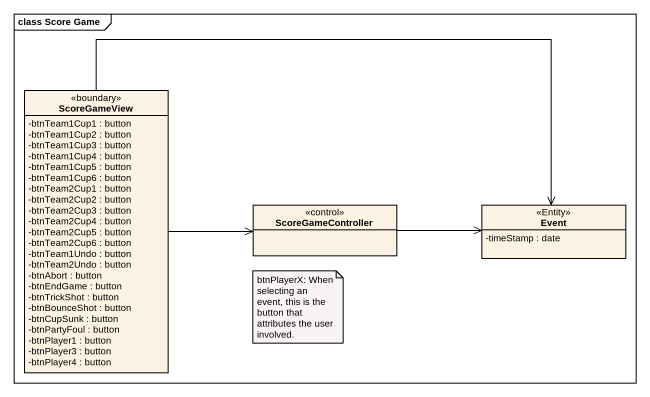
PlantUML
@startuml
mainframe class Score Game
hide circle
hide empty members
skinparam classAttributeIconSize 0
class ScoreGameView <<boundary>> {
  -btnTeam1Cup1 : button
  -btnTeam1Cup2 : button
  -btnTeam1Cup3 : button
  -btnTeam1Cup4 : button
  -btnTeam1Cup5 : button
  -btnTeam1Cup6 : button
  -btnTeam2Cup1 : button
  -btnTeam2Cup2 : button
  -btnTeam2Cup3 : button
  -btnTeam2Cup4 : button
  -btnTeam2Cup5 : button
  -btnTeam2Cup6 : button
  -btnTeam1Undo : button
  -btnTeam2Undo : button
  -btnAbort : button
  -btnEndGame : button
  -btnTrickShot : button
  -btnBounceShot : button
  -btnCupSunk : button
  -btnPartyFoul : button
  -btnPlayer1 : button
  -btnPlayer3 : button
  -btnPlayer4 : button
}
class ScoreGameController <<control>>
class Event <<Entity>> {
  -timeStamp : date
}
ScoreGameView -right-> ScoreGameController
ScoreGameView -right-> Event
ScoreGameController -right-> Event
note as N1
  btnPlayerX: When selecting an event, this is the button that attributes the user involved.
end note
@enduml
